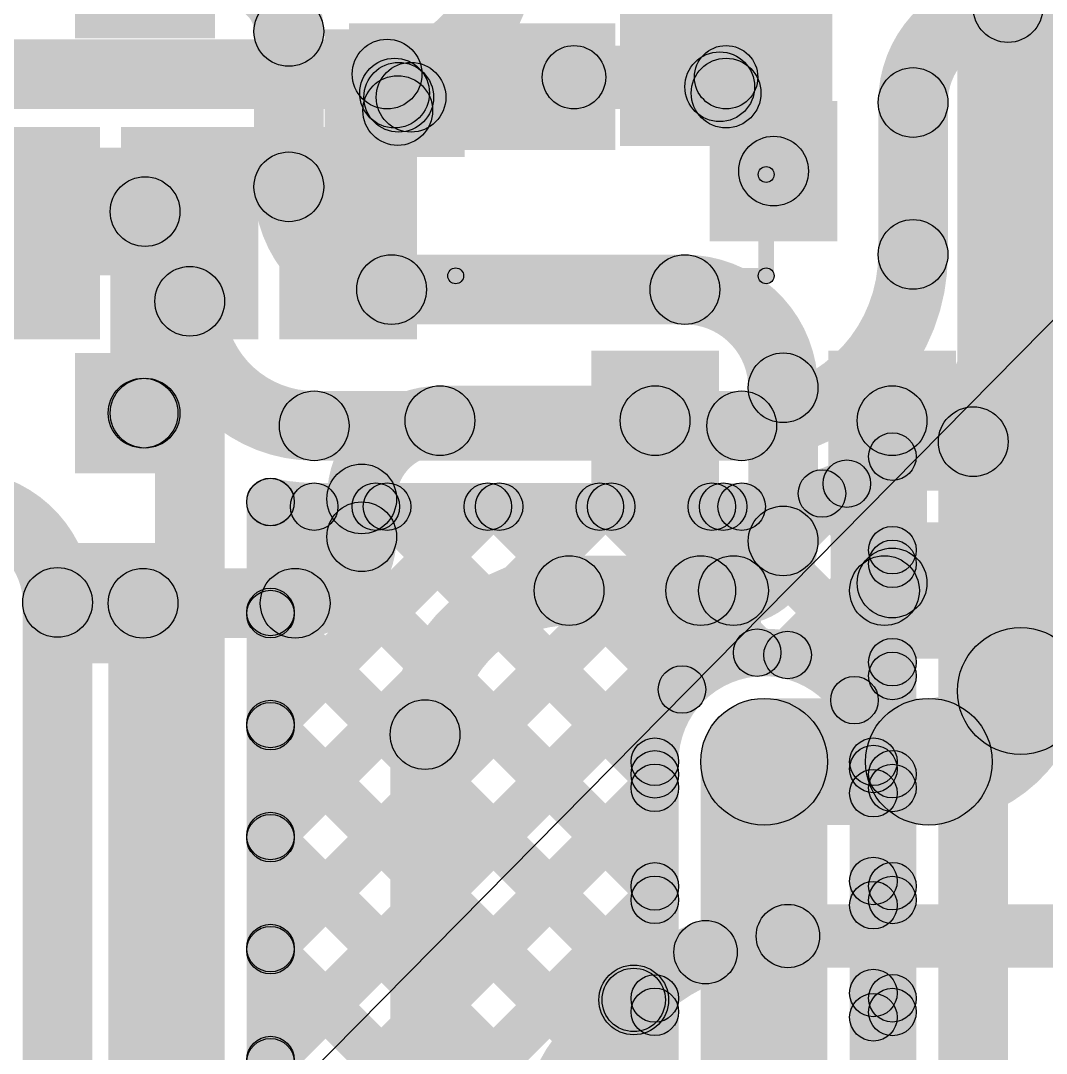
# Model space of a CAD drawing. Header units: millimetres. Extents: x 0 to 210, y 0 to 213.
# Drawn here: x 2.0584 to 2.3821, y 2.296 to 2.6219 of the extents above; entities that cross this region are included whole.
import ezdxf

# ---------------------------------------------------------------- set-up
doc = ezdxf.new("R2010")
doc.units = ezdxf.units.MM
doc.header["$MEASUREMENT"] = 0
for name, color, linetype in [('BottomLayer', 5, 'Continuous'), ('BottomPaste', 16, 'Continuous'), ('BottomSolder', 6, 'Continuous'), ('TopLayer', 1, 'Continuous'), ('TopOverlay', 2, 'Continuous'), ('TopPaste', 8, 'Continuous'), ('TopSolder', 216, 'Continuous'), ('ViaHoleLayer', 16, 'Continuous')]:
    doc.layers.add(name, color=color, linetype=linetype)

# ---------------------------------------------------------------- blocks, each defined once
blk = doc.blocks.new('ESP32_WROOM_32E_4MB__5')
at = {"layer": 'TopLayer'}
for points in [[(0.31496, -0.28268), (0.37402, -0.28268), (0.37402, -0.31811), (0.31496, -0.31811)], [(0.10748, -0.37913), (0.10748, -0.32008), (0.14291, -0.32008), (0.14291, -0.37913)], [(0.15748, -0.37913), (0.15748, -0.32008), (0.19291, -0.32008), (0.19291, -0.37913)], [(0.20748, -0.37913), (0.20748, -0.32008), (0.24291, -0.32008), (0.24291, -0.37913)]]:
    blk.add_hatch(color=1, dxfattribs=at).paths.add_polyline_path(points)
at = {"layer": 'TopOverlay'}
h = blk.add_hatch(color=2, dxfattribs=at)
edge = h.paths.add_edge_path()
edge.add_arc((0.35716, -0.33108), 0.0025, 0, 360)
for points in [[(0.35966, -0.36308), (0.35466, -0.36308), (0.35466, -0.33108), (0.35966, -0.33108)], [(0.25916, -0.36558), (0.25916, -0.36058), (0.35716, -0.36058), (0.35716, -0.36558)]]:
    blk.add_hatch(color=2, dxfattribs=at).paths.add_polyline_path(points)
h = blk.add_hatch(color=2, dxfattribs=at)
edge = h.paths.add_edge_path()
edge.add_arc((0.25916, -0.36308), 0.0025, 0, 360)
h = blk.add_hatch(color=2, dxfattribs=at)
edge = h.paths.add_edge_path()
edge.add_arc((0.35716, -0.36308), 0.0025, 0, 360)
h = blk.add_hatch(color=2, dxfattribs=at)
edge = h.paths.add_edge_path()
edge.add_arc((0.35716, -0.36308), 0.0025, 0, 360)
at = {"layer": 'TopPaste'}
for points in [[(0.31496, -0.28268), (0.37402, -0.28268), (0.37402, -0.31811), (0.31496, -0.31811)], [(0.10748, -0.37913), (0.10748, -0.32008), (0.14291, -0.32008), (0.14291, -0.37913)], [(0.15748, -0.37913), (0.15748, -0.32008), (0.19291, -0.32008), (0.19291, -0.37913)], [(0.20748, -0.37913), (0.20748, -0.32008), (0.24291, -0.32008), (0.24291, -0.37913)]]:
    blk.add_hatch(color=8, dxfattribs=at).paths.add_polyline_path(points)
at = {"layer": 'TopSolder'}
for points in [[(0.31096, -0.27868), (0.37802, -0.27868), (0.37802, -0.32211), (0.31096, -0.32211)], [(0.10348, -0.38313), (0.10348, -0.31608), (0.14691, -0.31608), (0.14691, -0.38313)], [(0.15348, -0.38313), (0.15348, -0.31608), (0.19691, -0.31608), (0.19691, -0.38313)], [(0.20348, -0.38313), (0.20348, -0.31608), (0.24691, -0.31608), (0.24691, -0.38313)]]:
    blk.add_hatch(color=216, dxfattribs=at).paths.add_polyline_path(points)
at = {"layer": 'TopOverlay'}
for centre in [(0.35716, -0.33108), (0.25916, -0.36308), (0.35716, -0.36308), (0.35716, -0.36308)]:
    blk.add_circle(centre, 0.0025, dxfattribs=at)
blk = doc.blocks.new('RES_0603_B_95')
at = {"layer": 'BottomLayer'}
for points in [[(-0.045, -0.0175), (-0.045, 0.0175), (-0.015, 0.0175), (-0.015, -0.0175)], [(0.015, -0.0175), (0.015, 0.0175), (0.045, 0.0175), (0.045, -0.0175)]]:
    blk.add_hatch(color=5, dxfattribs=at).paths.add_polyline_path(points)
at = {"layer": 'BottomPaste'}
for points in [[(-0.045, -0.0175), (-0.045, 0.0175), (-0.015, 0.0175), (-0.015, -0.0175)], [(0.015, -0.0175), (0.015, 0.0175), (0.045, 0.0175), (0.045, -0.0175)]]:
    blk.add_hatch(color=16, dxfattribs=at).paths.add_polyline_path(points)
at = {"layer": 'BottomSolder'}
for points in [[(-0.049, -0.0215), (-0.049, 0.0215), (-0.011, 0.0215), (-0.011, -0.0215)], [(0.011, -0.0215), (0.011, 0.0215), (0.049, 0.0215), (0.049, -0.0215)]]:
    blk.add_hatch(color=6, dxfattribs=at).paths.add_polyline_path(points)
blk = doc.blocks.new('RES_0603_B_96')
at = {"layer": 'BottomLayer'}
for points in [[(-0.045, -0.0175), (-0.045, 0.0175), (-0.015, 0.0175), (-0.015, -0.0175)], [(0.015, -0.0175), (0.015, 0.0175), (0.045, 0.0175), (0.045, -0.0175)]]:
    blk.add_hatch(color=5, dxfattribs=at).paths.add_polyline_path(points)
at = {"layer": 'BottomPaste'}
for points in [[(-0.045, -0.0175), (-0.045, 0.0175), (-0.015, 0.0175), (-0.015, -0.0175)], [(0.015, -0.0175), (0.015, 0.0175), (0.045, 0.0175), (0.045, -0.0175)]]:
    blk.add_hatch(color=16, dxfattribs=at).paths.add_polyline_path(points)
at = {"layer": 'BottomSolder'}
for points in [[(-0.049, -0.0215), (-0.049, 0.0215), (-0.011, 0.0215), (-0.011, -0.0215)], [(0.011, -0.0215), (0.011, 0.0215), (0.049, 0.0215), (0.049, -0.0215)]]:
    blk.add_hatch(color=6, dxfattribs=at).paths.add_polyline_path(points)
blk = doc.blocks.new('____23_B_111')
at = {"layer": 'BottomLayer'}
for points in [[(-0.05354, 0.05748), (-0.02126, 0.05748), (-0.02126, 0.02126), (-0.05354, 0.02126)], [(0.02126, 0.05748), (0.05354, 0.05748), (0.05354, 0.02126), (0.02126, 0.02126)], [(-0.01614, -0.02126), (0.01614, -0.02126), (0.01614, -0.05748), (-0.01614, -0.05748)]]:
    blk.add_hatch(color=5, dxfattribs=at).paths.add_polyline_path(points)
at = {"layer": 'BottomPaste'}
for points in [[(-0.05354, 0.05748), (-0.02126, 0.05748), (-0.02126, 0.02126), (-0.05354, 0.02126)], [(0.02126, 0.05748), (0.05354, 0.05748), (0.05354, 0.02126), (0.02126, 0.02126)], [(-0.01614, -0.02126), (0.01614, -0.02126), (0.01614, -0.05748), (-0.01614, -0.05748)]]:
    blk.add_hatch(color=16, dxfattribs=at).paths.add_polyline_path(points)
at = {"layer": 'BottomSolder'}
for points in [[(-0.05754, 0.06148), (-0.01726, 0.06148), (-0.01726, 0.01726), (-0.05754, 0.01726)], [(0.01726, 0.06148), (0.05754, 0.06148), (0.05754, 0.01726), (0.01726, 0.01726)], [(-0.02014, -0.01726), (0.02014, -0.01726), (0.02014, -0.06148), (-0.02014, -0.06148)]]:
    blk.add_hatch(color=6, dxfattribs=at).paths.add_polyline_path(points)
blk = doc.blocks.new('____23_B_112')
at = {"layer": 'BottomLayer'}
for points in [[(-0.05354, 0.05748), (-0.02126, 0.05748), (-0.02126, 0.02126), (-0.05354, 0.02126)], [(0.02126, 0.05748), (0.05354, 0.05748), (0.05354, 0.02126), (0.02126, 0.02126)], [(-0.01614, -0.02126), (0.01614, -0.02126), (0.01614, -0.05748), (-0.01614, -0.05748)]]:
    blk.add_hatch(color=5, dxfattribs=at).paths.add_polyline_path(points)
at = {"layer": 'BottomPaste'}
for points in [[(-0.05354, 0.05748), (-0.02126, 0.05748), (-0.02126, 0.02126), (-0.05354, 0.02126)], [(0.02126, 0.05748), (0.05354, 0.05748), (0.05354, 0.02126), (0.02126, 0.02126)], [(-0.01614, -0.02126), (0.01614, -0.02126), (0.01614, -0.05748), (-0.01614, -0.05748)]]:
    blk.add_hatch(color=16, dxfattribs=at).paths.add_polyline_path(points)
at = {"layer": 'BottomSolder'}
for points in [[(-0.05754, 0.06148), (-0.01726, 0.06148), (-0.01726, 0.01726), (-0.05754, 0.01726)], [(0.01726, 0.06148), (0.05754, 0.06148), (0.05754, 0.01726), (0.01726, 0.01726)], [(-0.02014, -0.01726), (0.02014, -0.01726), (0.02014, -0.06148), (-0.02014, -0.06148)]]:
    blk.add_hatch(color=6, dxfattribs=at).paths.add_polyline_path(points)

msp = doc.modelspace()

# ---------------------------------------------------------------- hatches: boundary and pattern name
at = {"layer": 'BottomLayer'}
for points in [[(2.307, 2.57437), (2.285, 2.57437), (2.285, 2.787), (2.307, 2.787)], [(2.394, 2.41032), (2.354, 2.41032), (2.354, 2.767), (2.394, 2.767)], [(2.162, 2.581), (2.246, 2.581), (2.246, 2.621), (2.162, 2.621)], [(2.154, 2.56942), (2.132, 2.56942), (2.132, 2.61845), (2.154, 2.61845)], [(2.17768, 2.58669), (2.17768, 2.60869), (2.18156, 2.60869), (2.18156, 2.58669)], [(2.10863, 2.498), (2.08663, 2.498), (2.08663, 2.5616), (2.10863, 2.5616)], [(2.17542, 2.526), (2.17542, 2.548), (2.268, 2.548), (2.268, 2.526)], [(2.097, 2.487), (2.097, 2.509), (2.09763, 2.509), (2.09763, 2.487)], [(2.1907, 2.48463), (2.1907, 2.50663), (2.2586, 2.50663), (2.2586, 2.48463)], [(2.31, 2.45766), (2.288, 2.45766), (2.288, 2.506), (2.31, 2.506)], [(2.3444, 2.4444), (2.3224, 2.4444), (2.3224, 2.49563), (2.3444, 2.49563)], [(2.177, 2.459), (2.155, 2.459), (2.155, 2.47093), (2.177, 2.47093)], [(2.23144, 2.431), (2.23144, 2.453), (2.273, 2.453), (2.273, 2.431)], [(2.273, 2.431), (2.273, 2.453), (2.28334, 2.453), (2.28334, 2.431)], [(2.097, 2.427), (2.097, 2.449), (2.145, 2.449), (2.145, 2.427)], [(2.108, 0.47), (2.086, 0.47), (2.086, 2.438), (2.108, 2.438)], [(2.293, 2.368), (2.293, 2.408), (2.345, 2.408), (2.345, 2.368)], [(2.197, 0.3777), (2.175, 0.3777), (2.175, 2.39656), (2.197, 2.39656)], [(2.30051, 2.323), (2.30051, 2.343), (2.50123, 2.343), (2.50123, 2.323)]]:
    msp.add_hatch(color=5, dxfattribs=at).paths.add_polyline_path(points)
h = msp.add_hatch(color=5, dxfattribs=at)
edge = h.paths.add_edge_path()
edge.add_arc((2.143, 2.61845), 0.011, 0, 360)
h = msp.add_hatch(color=5, dxfattribs=at)
edge = h.paths.add_edge_path()
edge.add_arc((2.143, 2.61845), 0.011, 0, 360)
h = msp.add_hatch(color=5, dxfattribs=at)
edge = h.paths.add_edge_path()
edge.add_arc((2.233, 2.604), 0.01181, 0, 360)
h = msp.add_hatch(color=5, dxfattribs=at)
edge = h.paths.add_edge_path()
edge.add_arc((2.17637, 2.599), 0.011, 0, 360)
h = msp.add_hatch(color=5, dxfattribs=at)
edge = h.paths.add_edge_path()
edge.add_arc((2.17768, 2.59769), 0.011, 0, 360)
h = msp.add_hatch(color=5, dxfattribs=at)
edge = h.paths.add_edge_path()
edge.add_arc((2.17768, 2.59769), 0.011, 0, 360)
h = msp.add_hatch(color=5, dxfattribs=at)
edge = h.paths.add_edge_path()
edge.add_arc((2.18156, 2.59769), 0.011, 0, 360)
h = msp.add_hatch(color=5, dxfattribs=at)
edge = h.paths.add_edge_path()
edge.add_arc((2.18156, 2.59769), 0.011, 0, 360)
h = msp.add_hatch(color=5, dxfattribs=at)
edge = h.paths.add_edge_path()
edge.add_arc((2.17737, 2.59349), 0.011, 0, 360)
h = msp.add_hatch(color=5, dxfattribs=at)
edge = h.paths.add_edge_path()
edge.add_arc((2.296, 2.57437), 0.011, 0, 360)
h = msp.add_hatch(color=5, dxfattribs=at)
edge = h.paths.add_edge_path()
edge.add_arc((2.143, 2.56942), 0.011, 0, 360)
h = msp.add_hatch(color=5, dxfattribs=at)
edge = h.paths.add_edge_path()
edge.add_arc((2.143, 2.56942), 0.011, 0, 360)
h = msp.add_hatch(color=5, dxfattribs=at)
edge = h.paths.add_edge_path()
edge.add_arc((2.09763, 2.5616), 0.011, 0, 360)
h = msp.add_hatch(color=5, dxfattribs=at)
edge = h.paths.add_edge_path()
edge.add_arc((2.17542, 2.537), 0.011, 0, 360)
h = msp.add_hatch(color=5, dxfattribs=at)
edge = h.paths.add_edge_path()
edge.add_arc((2.17542, 2.537), 0.011, 0, 360)
h = msp.add_hatch(color=5, dxfattribs=at)
edge = h.paths.add_edge_path()
edge.add_arc((2.268, 2.537), 0.011, 0, 360)
h = msp.add_hatch(color=5, dxfattribs=at)
edge = h.paths.add_edge_path()
edge.add_arc((2.268, 2.537), 0.011, 0, 360)
h = msp.add_hatch(color=5, dxfattribs=at)
edge = h.paths.add_edge_path()
edge.add_arc((2.299, 2.506), 0.011, 0, 360)
h = msp.add_hatch(color=5, dxfattribs=at)
edge = h.paths.add_edge_path()
edge.add_arc((2.299, 2.506), 0.011, 0, 360)
h = msp.add_hatch(color=5, dxfattribs=at)
edge = h.paths.add_edge_path()
edge.add_arc((2.097, 2.498), 0.011, 0, 360)
h = msp.add_hatch(color=5, dxfattribs=at)
edge = h.paths.add_edge_path()
edge.add_arc((2.09763, 2.498), 0.011, 0, 360)
h = msp.add_hatch(color=5, dxfattribs=at)
edge = h.paths.add_edge_path()
edge.add_arc((2.09763, 2.498), 0.011, 0, 360)
h = msp.add_hatch(color=5, dxfattribs=at)
edge = h.paths.add_edge_path()
edge.add_arc((2.1907, 2.49563), 0.011, 0, 360)
h = msp.add_hatch(color=5, dxfattribs=at)
edge = h.paths.add_edge_path()
edge.add_arc((2.1907, 2.49563), 0.011, 0, 360)
h = msp.add_hatch(color=5, dxfattribs=at)
edge = h.paths.add_edge_path()
edge.add_arc((2.2586, 2.49563), 0.011, 0, 360)
h = msp.add_hatch(color=5, dxfattribs=at)
edge = h.paths.add_edge_path()
edge.add_arc((2.3334, 2.49563), 0.011, 0, 360)
h = msp.add_hatch(color=5, dxfattribs=at)
edge = h.paths.add_edge_path()
edge.add_arc((2.166, 2.47093), 0.011, 0, 360)
h = msp.add_hatch(color=5, dxfattribs=at)
edge = h.paths.add_edge_path()
edge.add_arc((2.166, 2.47093), 0.011, 0, 360)
h = msp.add_hatch(color=5, dxfattribs=at)
edge = h.paths.add_edge_path()
edge.add_arc((2.166, 2.459), 0.011, 0, 360)
h = msp.add_hatch(color=5, dxfattribs=at)
edge = h.paths.add_edge_path()
edge.add_arc((2.166, 2.459), 0.011, 0, 360)
h = msp.add_hatch(color=5, dxfattribs=at)
edge = h.paths.add_edge_path()
edge.add_arc((2.299, 2.45766), 0.011, 0, 360)
h = msp.add_hatch(color=5, dxfattribs=at)
edge = h.paths.add_edge_path()
edge.add_arc((2.299, 2.45766), 0.011, 0, 360)
h = msp.add_hatch(color=5, dxfattribs=at)
edge = h.paths.add_edge_path()
edge.add_arc((2.3334, 2.4444), 0.011, 0, 360)
h = msp.add_hatch(color=5, dxfattribs=at)
edge = h.paths.add_edge_path()
edge.add_arc((2.3334, 2.4444), 0.011, 0, 360)
h = msp.add_hatch(color=5, dxfattribs=at)
edge = h.paths.add_edge_path()
edge.add_arc((2.23144, 2.442), 0.011, 0, 360)
h = msp.add_hatch(color=5, dxfattribs=at)
edge = h.paths.add_edge_path()
edge.add_arc((2.23144, 2.442), 0.011, 0, 360)
h = msp.add_hatch(color=5, dxfattribs=at)
edge = h.paths.add_edge_path()
edge.add_arc((2.273, 2.442), 0.011, 0, 360)
h = msp.add_hatch(color=5, dxfattribs=at)
edge = h.paths.add_edge_path()
edge.add_arc((2.273, 2.442), 0.011, 0, 360)
h = msp.add_hatch(color=5, dxfattribs=at)
edge = h.paths.add_edge_path()
edge.add_arc((2.28334, 2.442), 0.011, 0, 360)
h = msp.add_hatch(color=5, dxfattribs=at)
edge = h.paths.add_edge_path()
edge.add_arc((2.28334, 2.442), 0.011, 0, 360)
h = msp.add_hatch(color=5, dxfattribs=at)
edge = h.paths.add_edge_path()
edge.add_arc((2.331, 2.442), 0.011, 0, 360)
h = msp.add_hatch(color=5, dxfattribs=at)
edge = h.paths.add_edge_path()
edge.add_arc((2.097, 2.438), 0.011, 0, 360)
h = msp.add_hatch(color=5, dxfattribs=at)
edge = h.paths.add_edge_path()
edge.add_arc((2.097, 2.438), 0.011, 0, 360)
h = msp.add_hatch(color=5, dxfattribs=at)
edge = h.paths.add_edge_path()
edge.add_arc((2.145, 2.438), 0.011, 0, 360)
h = msp.add_hatch(color=5, dxfattribs=at)
edge = h.paths.add_edge_path()
edge.add_arc((2.145, 2.438), 0.011, 0, 360)
h = msp.add_hatch(color=5, dxfattribs=at)
edge = h.paths.add_edge_path()
edge.add_arc((2.374, 2.41032), 0.02, 0, 360)
h = msp.add_hatch(color=5, dxfattribs=at)
edge = h.paths.add_edge_path()
edge.add_arc((2.374, 2.41032), 0.02, 0, 360)
h = msp.add_hatch(color=5, dxfattribs=at)
edge = h.paths.add_edge_path()
edge.add_arc((2.186, 2.39656), 0.011, 0, 360)
h = msp.add_hatch(color=5, dxfattribs=at)
edge = h.paths.add_edge_path()
edge.add_arc((2.186, 2.39656), 0.011, 0, 360)
h = msp.add_hatch(color=5, dxfattribs=at)
edge = h.paths.add_edge_path()
edge.add_arc((2.293, 2.388), 0.02, 0, 360)
h = msp.add_hatch(color=5, dxfattribs=at)
edge = h.paths.add_edge_path()
edge.add_arc((2.345, 2.388), 0.02, 0, 360)
h = msp.add_hatch(color=5, dxfattribs=at)
edge = h.paths.add_edge_path()
edge.add_arc((2.345, 2.388), 0.02, 0, 360)
h = msp.add_hatch(color=5, dxfattribs=at)
edge = h.paths.add_edge_path()
edge.add_arc((2.293, 2.388), 0.01181, 0, 360)
h = msp.add_hatch(color=5, dxfattribs=at)
edge = h.paths.add_edge_path()
edge.add_arc((2.30051, 2.333), 0.01, 0, 360)
h = msp.add_hatch(color=5, dxfattribs=at)
edge = h.paths.add_edge_path()
edge.add_arc((2.30051, 2.333), 0.01, 0, 360)
h = msp.add_hatch(color=5, dxfattribs=at)
edge = h.paths.add_edge_path()
edge.add_arc((2.27452, 2.3279), 0.01, 0, 360)
h = msp.add_hatch(color=5, dxfattribs=at)
edge = h.paths.add_edge_path()
edge.add_arc((2.27452, 2.3279), 0.01, 0, 360)
h = msp.add_hatch(color=5, dxfattribs=at)
edge = h.paths.add_edge_path()
edge.add_arc((2.25185, 2.31284), 0.011, 0, 360)
h = msp.add_hatch(color=5, dxfattribs=at)
edge = h.paths.add_edge_path()
edge.add_arc((2.25185, 2.31284), 0.01, 0, 360)
at = {"layer": 'TopLayer'}
h = msp.add_hatch(color=1, dxfattribs=at)
edge = h.paths.add_edge_path()
edge.add_arc((2.36997, 2.626), 0.011, 0, 360)
h = msp.add_hatch(color=1, dxfattribs=at)
edge = h.paths.add_edge_path()
edge.add_arc((2.36997, 2.626), 0.011, 0, 360)
for points in [[(2.36997, 2.615), (2.36997, 2.637), (2.49424, 2.637), (2.49424, 2.615)], [(1.76919, 2.594), (1.76919, 2.616), (2.174, 2.616), (2.174, 2.594)], [(2.233, 2.594), (2.233, 2.614), (2.281, 2.614), (2.281, 2.594)], [(2.351, 2.54808), (2.329, 2.54808), (2.329, 2.59603), (2.351, 2.59603)], [(2.12271, 1.62408), (2.10071, 1.62408), (2.10071, 2.53329), (2.12271, 2.53329)], [(2.151, 2.483), (2.151, 2.505), (2.28592, 2.505), (2.28592, 2.483)], [(2.37, 1.81167), (2.348, 1.81167), (2.348, 2.489), (2.37, 2.489)], [(2.341, 1.99749), (2.326, 1.99749), (2.326, 2.48429), (2.341, 2.48429)], [(2.14251, 2.28854), (2.13191, 2.29915), (2.31381, 2.48106), (2.32442, 2.47045)], [(2.30598, 2.46735), (2.31658, 2.47795), (2.3388, 2.45573), (2.3282, 2.44513)], [(2.13191, 2.46464), (2.14251, 2.47525), (2.2638, 2.35396), (2.2532, 2.34335)], [(2.14251, 2.35925), (2.13191, 2.36986), (2.23585, 2.4738), (2.24645, 2.4632)], [(2.14251, 2.39461), (2.13191, 2.40522), (2.20049, 2.4738), (2.2111, 2.4632)], [(2.14251, 2.3239), (2.13191, 2.33451), (2.2712, 2.4738), (2.28181, 2.4632)], [(2.14251, 2.42997), (2.13191, 2.44057), (2.16514, 2.4738), (2.17574, 2.4632)], [(2.151, 2.461), (2.151, 2.476), (2.28592, 2.476), (2.28592, 2.461)], [(2.1687, 2.4632), (2.17931, 2.4738), (2.2638, 2.38931), (2.2532, 2.37871)], [(2.20406, 2.4632), (2.21467, 2.4738), (2.27239, 2.41608), (2.26178, 2.40547)], [(2.23942, 2.4632), (2.25002, 2.4738), (2.29609, 2.42773), (2.28549, 2.41713)], [(2.27477, 2.4632), (2.28538, 2.4738), (2.3388, 2.42038), (2.3282, 2.40977)], [(2.14471, 1.62408), (2.12971, 1.62408), (2.12971, 2.46999), (2.14471, 2.46999)], [(2.30571, 2.41639), (2.29511, 2.427), (2.3282, 2.46009), (2.3388, 2.44948)], [(2.081, 1.58962), (2.059, 1.58962), (2.059, 2.43827), (2.081, 2.43827)], [(2.13191, 2.42929), (2.14251, 2.43989), (2.2638, 2.3186), (2.2532, 2.30799)], [(2.32681, 2.40213), (2.3162, 2.41274), (2.3282, 2.42473), (2.3388, 2.41413)], [(2.13191, 2.39393), (2.14251, 2.40454), (2.2638, 2.28325), (2.2532, 2.27264)], [(2.3222, 2.38042), (2.3328, 2.39102), (2.3388, 2.38502), (2.3282, 2.37442)], [(2.3328, 2.37277), (2.3222, 2.38338), (2.3282, 2.38938), (2.3388, 2.37877)], [(2.266, 2.142), (2.251, 2.142), (2.251, 2.388), (2.266, 2.388)], [(2.313, 2.142), (2.273, 2.142), (2.273, 2.388), (2.313, 2.388)], [(2.335, 2.142), (2.32, 2.142), (2.32, 2.388), (2.335, 2.388)], [(2.14251, 2.25319), (2.13191, 2.2638), (2.2532, 2.38509), (2.2638, 2.37448)], [(2.13191, 2.35858), (2.14251, 2.36918), (2.2638, 2.24789), (2.2532, 2.23728)], [(2.3222, 2.34506), (2.3328, 2.35567), (2.3388, 2.34967), (2.3282, 2.33906)], [(2.3328, 2.33741), (2.3222, 2.34802), (2.3282, 2.35402), (2.3388, 2.34341)], [(2.14251, 2.21783), (2.13191, 2.22844), (2.2532, 2.34973), (2.2638, 2.33913)], [(2.13191, 2.32322), (2.14251, 2.33383), (2.2638, 2.21254), (2.2532, 2.20193)], [(2.3222, 2.30971), (2.3328, 2.32031), (2.3388, 2.31431), (2.3282, 2.3037)], [(2.3328, 2.30206), (2.3222, 2.31267), (2.3282, 2.31867), (2.3388, 2.30806)], [(2.3328, 2.30206), (2.3222, 2.31267), (2.3282, 2.31867), (2.3388, 2.30806)], [(2.14251, 2.18248), (2.13191, 2.19309), (2.2532, 2.31438), (2.2638, 2.30377)], [(2.13191, 2.28786), (2.14251, 2.29847), (2.2638, 2.17718), (2.2532, 2.16657)]]:
    msp.add_hatch(color=1, dxfattribs=at).paths.add_polyline_path(points)
h = msp.add_hatch(color=1, dxfattribs=at)
edge = h.paths.add_edge_path()
edge.add_arc((2.174, 2.605), 0.011, 0, 360)
h = msp.add_hatch(color=1, dxfattribs=at)
edge = h.paths.add_edge_path()
edge.add_arc((2.174, 2.605), 0.011, 0, 360)
h = msp.add_hatch(color=1, dxfattribs=at)
edge = h.paths.add_edge_path()
edge.add_arc((2.233, 2.604), 0.01181, 0, 360)
h = msp.add_hatch(color=1, dxfattribs=at)
edge = h.paths.add_edge_path()
edge.add_arc((2.233, 2.604), 0.01, 0, 360)
h = msp.add_hatch(color=1, dxfattribs=at)
edge = h.paths.add_edge_path()
edge.add_arc((2.281, 2.604), 0.01, 0, 360)
h = msp.add_hatch(color=1, dxfattribs=at)
edge = h.paths.add_edge_path()
edge.add_arc((2.279, 2.601), 0.011, 0, 360)
h = msp.add_hatch(color=1, dxfattribs=at)
edge = h.paths.add_edge_path()
edge.add_arc((2.281, 2.599), 0.011, 0, 360)
h = msp.add_hatch(color=1, dxfattribs=at)
edge = h.paths.add_edge_path()
edge.add_arc((2.34, 2.59603), 0.011, 0, 360)
h = msp.add_hatch(color=1, dxfattribs=at)
edge = h.paths.add_edge_path()
edge.add_arc((2.34, 2.59603), 0.011, 0, 360)
h = msp.add_hatch(color=1, dxfattribs=at)
edge = h.paths.add_edge_path()
edge.add_arc((2.34, 2.54808), 0.011, 0, 360)
h = msp.add_hatch(color=1, dxfattribs=at)
edge = h.paths.add_edge_path()
edge.add_arc((2.34, 2.54808), 0.011, 0, 360)
h = msp.add_hatch(color=1, dxfattribs=at)
edge = h.paths.add_edge_path()
edge.add_arc((2.11171, 2.53329), 0.011, 0, 360)
h = msp.add_hatch(color=1, dxfattribs=at)
edge = h.paths.add_edge_path()
edge.add_arc((2.11171, 2.53329), 0.011, 0, 360)
h = msp.add_hatch(color=1, dxfattribs=at)
edge = h.paths.add_edge_path()
edge.add_arc((2.151, 2.494), 0.011, 0, 360)
h = msp.add_hatch(color=1, dxfattribs=at)
edge = h.paths.add_edge_path()
edge.add_arc((2.151, 2.494), 0.011, 0, 360)
h = msp.add_hatch(color=1, dxfattribs=at)
edge = h.paths.add_edge_path()
edge.add_arc((2.28592, 2.494), 0.011, 0, 360)
h = msp.add_hatch(color=1, dxfattribs=at)
edge = h.paths.add_edge_path()
edge.add_arc((2.28592, 2.494), 0.011, 0, 360)
h = msp.add_hatch(color=1, dxfattribs=at)
edge = h.paths.add_edge_path()
edge.add_arc((2.359, 2.489), 0.011, 0, 360)
h = msp.add_hatch(color=1, dxfattribs=at)
edge = h.paths.add_edge_path()
edge.add_arc((2.359, 2.489), 0.011, 0, 360)
h = msp.add_hatch(color=1, dxfattribs=at)
edge = h.paths.add_edge_path()
edge.add_arc((2.3335, 2.48429), 0.0075, 0, 360)
h = msp.add_hatch(color=1, dxfattribs=at)
edge = h.paths.add_edge_path()
edge.add_arc((2.3335, 2.48429), 0.0075, 0, 360)
h = msp.add_hatch(color=1, dxfattribs=at)
edge = h.paths.add_edge_path()
edge.add_arc((2.31911, 2.47575), 0.0075, 0, 360)
h = msp.add_hatch(color=1, dxfattribs=at)
edge = h.paths.add_edge_path()
edge.add_arc((2.31128, 2.47265), 0.0075, 0, 360)
h = msp.add_hatch(color=1, dxfattribs=at)
edge = h.paths.add_edge_path()
edge.add_arc((2.13721, 2.46999), 0.0075, 0, 360)
h = msp.add_hatch(color=1, dxfattribs=at)
edge = h.paths.add_edge_path()
edge.add_arc((2.13721, 2.46999), 0.0075, 0, 360)
h = msp.add_hatch(color=1, dxfattribs=at)
edge = h.paths.add_edge_path()
edge.add_arc((2.13721, 2.46994), 0.0075, 0, 360)
h = msp.add_hatch(color=1, dxfattribs=at)
edge = h.paths.add_edge_path()
edge.add_arc((2.151, 2.4685), 0.0075, 0, 360)
h = msp.add_hatch(color=1, dxfattribs=at)
edge = h.paths.add_edge_path()
edge.add_arc((2.151, 2.4685), 0.0075, 0, 360)
h = msp.add_hatch(color=1, dxfattribs=at)
edge = h.paths.add_edge_path()
edge.add_arc((2.17044, 2.4685), 0.0075, 0, 360)
h = msp.add_hatch(color=1, dxfattribs=at)
edge = h.paths.add_edge_path()
edge.add_arc((2.17401, 2.4685), 0.0075, 0, 360)
h = msp.add_hatch(color=1, dxfattribs=at)
edge = h.paths.add_edge_path()
edge.add_arc((2.2058, 2.4685), 0.0075, 0, 360)
h = msp.add_hatch(color=1, dxfattribs=at)
edge = h.paths.add_edge_path()
edge.add_arc((2.20936, 2.4685), 0.0075, 0, 360)
h = msp.add_hatch(color=1, dxfattribs=at)
edge = h.paths.add_edge_path()
edge.add_arc((2.24115, 2.4685), 0.0075, 0, 360)
h = msp.add_hatch(color=1, dxfattribs=at)
edge = h.paths.add_edge_path()
edge.add_arc((2.24472, 2.4685), 0.0075, 0, 360)
h = msp.add_hatch(color=1, dxfattribs=at)
edge = h.paths.add_edge_path()
edge.add_arc((2.27651, 2.4685), 0.0075, 0, 360)
h = msp.add_hatch(color=1, dxfattribs=at)
edge = h.paths.add_edge_path()
edge.add_arc((2.28007, 2.4685), 0.0075, 0, 360)
h = msp.add_hatch(color=1, dxfattribs=at)
edge = h.paths.add_edge_path()
edge.add_arc((2.28592, 2.4685), 0.0075, 0, 360)
h = msp.add_hatch(color=1, dxfattribs=at)
edge = h.paths.add_edge_path()
edge.add_arc((2.28592, 2.4685), 0.0075, 0, 360)
h = msp.add_hatch(color=1, dxfattribs=at)
edge = h.paths.add_edge_path()
edge.add_arc((2.3335, 2.45478), 0.0075, 0, 360)
h = msp.add_hatch(color=1, dxfattribs=at)
edge = h.paths.add_edge_path()
edge.add_arc((2.3335, 2.45043), 0.0075, 0, 360)
h = msp.add_hatch(color=1, dxfattribs=at)
edge = h.paths.add_edge_path()
edge.add_arc((2.07, 2.43827), 0.011, 0, 360)
h = msp.add_hatch(color=1, dxfattribs=at)
edge = h.paths.add_edge_path()
edge.add_arc((2.07, 2.43827), 0.011, 0, 360)
h = msp.add_hatch(color=1, dxfattribs=at)
edge = h.paths.add_edge_path()
edge.add_arc((2.13721, 2.43527), 0.0075, 0, 360)
h = msp.add_hatch(color=1, dxfattribs=at)
edge = h.paths.add_edge_path()
edge.add_arc((2.13721, 2.43459), 0.0075, 0, 360)
h = msp.add_hatch(color=1, dxfattribs=at)
edge = h.paths.add_edge_path()
edge.add_arc((2.29079, 2.42243), 0.0075, 0, 360)
h = msp.add_hatch(color=1, dxfattribs=at)
edge = h.paths.add_edge_path()
edge.add_arc((2.30041, 2.42169), 0.0075, 0, 360)
h = msp.add_hatch(color=1, dxfattribs=at)
edge = h.paths.add_edge_path()
edge.add_arc((2.3335, 2.41943), 0.0075, 0, 360)
h = msp.add_hatch(color=1, dxfattribs=at)
edge = h.paths.add_edge_path()
edge.add_arc((2.3335, 2.41507), 0.0075, 0, 360)
h = msp.add_hatch(color=1, dxfattribs=at)
edge = h.paths.add_edge_path()
edge.add_arc((2.26709, 2.41078), 0.0075, 0, 360)
h = msp.add_hatch(color=1, dxfattribs=at)
edge = h.paths.add_edge_path()
edge.add_arc((2.32151, 2.40743), 0.0075, 0, 360)
h = msp.add_hatch(color=1, dxfattribs=at)
edge = h.paths.add_edge_path()
edge.add_arc((2.13721, 2.39991), 0.0075, 0, 360)
h = msp.add_hatch(color=1, dxfattribs=at)
edge = h.paths.add_edge_path()
edge.add_arc((2.13721, 2.39923), 0.0075, 0, 360)
h = msp.add_hatch(color=1, dxfattribs=at)
edge = h.paths.add_edge_path()
edge.add_arc((2.293, 2.388), 0.02, 0, 360)
h = msp.add_hatch(color=1, dxfattribs=at)
edge = h.paths.add_edge_path()
edge.add_arc((2.293, 2.388), 0.01181, 0, 360)
h = msp.add_hatch(color=1, dxfattribs=at)
edge = h.paths.add_edge_path()
edge.add_arc((2.2585, 2.388), 0.0075, 0, 360)
h = msp.add_hatch(color=1, dxfattribs=at)
edge = h.paths.add_edge_path()
edge.add_arc((2.2585, 2.388), 0.0075, 0, 360)
h = msp.add_hatch(color=1, dxfattribs=at)
edge = h.paths.add_edge_path()
edge.add_arc((2.3275, 2.388), 0.0075, 0, 360)
h = msp.add_hatch(color=1, dxfattribs=at)
edge = h.paths.add_edge_path()
edge.add_arc((2.3275, 2.388), 0.0075, 0, 360)
h = msp.add_hatch(color=1, dxfattribs=at)
edge = h.paths.add_edge_path()
edge.add_arc((2.3275, 2.38572), 0.0075, 0, 360)
h = msp.add_hatch(color=1, dxfattribs=at)
edge = h.paths.add_edge_path()
edge.add_arc((2.2585, 2.38401), 0.0075, 0, 360)
h = msp.add_hatch(color=1, dxfattribs=at)
edge = h.paths.add_edge_path()
edge.add_arc((2.3335, 2.38407), 0.0075, 0, 360)
h = msp.add_hatch(color=1, dxfattribs=at)
edge = h.paths.add_edge_path()
edge.add_arc((2.2585, 2.37978), 0.0075, 0, 360)
h = msp.add_hatch(color=1, dxfattribs=at)
edge = h.paths.add_edge_path()
edge.add_arc((2.3275, 2.37807), 0.0075, 0, 360)
h = msp.add_hatch(color=1, dxfattribs=at)
edge = h.paths.add_edge_path()
edge.add_arc((2.3335, 2.37972), 0.0075, 0, 360)
h = msp.add_hatch(color=1, dxfattribs=at)
edge = h.paths.add_edge_path()
edge.add_arc((2.13721, 2.36456), 0.0075, 0, 360)
h = msp.add_hatch(color=1, dxfattribs=at)
edge = h.paths.add_edge_path()
edge.add_arc((2.13721, 2.36388), 0.0075, 0, 360)
h = msp.add_hatch(color=1, dxfattribs=at)
edge = h.paths.add_edge_path()
edge.add_arc((2.2585, 2.34865), 0.0075, 0, 360)
h = msp.add_hatch(color=1, dxfattribs=at)
edge = h.paths.add_edge_path()
edge.add_arc((2.3275, 2.35036), 0.0075, 0, 360)
h = msp.add_hatch(color=1, dxfattribs=at)
edge = h.paths.add_edge_path()
edge.add_arc((2.3335, 2.34872), 0.0075, 0, 360)
h = msp.add_hatch(color=1, dxfattribs=at)
edge = h.paths.add_edge_path()
edge.add_arc((2.2585, 2.34443), 0.0075, 0, 360)
h = msp.add_hatch(color=1, dxfattribs=at)
edge = h.paths.add_edge_path()
edge.add_arc((2.3275, 2.34272), 0.0075, 0, 360)
h = msp.add_hatch(color=1, dxfattribs=at)
edge = h.paths.add_edge_path()
edge.add_arc((2.3335, 2.34436), 0.0075, 0, 360)
h = msp.add_hatch(color=1, dxfattribs=at)
edge = h.paths.add_edge_path()
edge.add_arc((2.13721, 2.3292), 0.0075, 0, 360)
h = msp.add_hatch(color=1, dxfattribs=at)
edge = h.paths.add_edge_path()
edge.add_arc((2.13721, 2.32852), 0.0075, 0, 360)
h = msp.add_hatch(color=1, dxfattribs=at)
edge = h.paths.add_edge_path()
edge.add_arc((2.2585, 2.3133), 0.0075, 0, 360)
h = msp.add_hatch(color=1, dxfattribs=at)
edge = h.paths.add_edge_path()
edge.add_arc((2.3275, 2.31501), 0.0075, 0, 360)
h = msp.add_hatch(color=1, dxfattribs=at)
edge = h.paths.add_edge_path()
edge.add_arc((2.3335, 2.31336), 0.0075, 0, 360)
h = msp.add_hatch(color=1, dxfattribs=at)
edge = h.paths.add_edge_path()
edge.add_arc((2.3335, 2.31336), 0.0075, 0, 360)
h = msp.add_hatch(color=1, dxfattribs=at)
edge = h.paths.add_edge_path()
edge.add_arc((2.2585, 2.30907), 0.0075, 0, 360)
h = msp.add_hatch(color=1, dxfattribs=at)
edge = h.paths.add_edge_path()
edge.add_arc((2.3275, 2.30736), 0.0075, 0, 360)
h = msp.add_hatch(color=1, dxfattribs=at)
edge = h.paths.add_edge_path()
edge.add_arc((2.3275, 2.30736), 0.0075, 0, 360)
h = msp.add_hatch(color=1, dxfattribs=at)
edge = h.paths.add_edge_path()
edge.add_arc((2.3335, 2.30901), 0.0075, 0, 360)
h = msp.add_hatch(color=1, dxfattribs=at)
edge = h.paths.add_edge_path()
edge.add_arc((2.13721, 2.29385), 0.0075, 0, 360)
h = msp.add_hatch(color=1, dxfattribs=at)
edge = h.paths.add_edge_path()
edge.add_arc((2.13721, 2.29317), 0.0075, 0, 360)
at = {"layer": 'ViaHoleLayer'}
h = msp.add_hatch(color=16, dxfattribs=at)
edge = h.paths.add_edge_path()
edge.add_arc((2.233, 2.604), 0.00591, 0, 360)
h = msp.add_hatch(color=16, dxfattribs=at)
edge = h.paths.add_edge_path()
edge.add_arc((2.293, 2.388), 0.00591, 0, 360)

# ---------------------------------------------------------------- linework, layer by layer
at = {"layer": 'BottomLayer'}
for points, const_width in [([(2.12505, 2.6364, -0.414214), (2.143, 2.61845)], 0.022), ([(2.17768, 2.59769, -0.414214), (2.17637, 2.599)], 0.022), ([(2.17737, 2.59349, -0.414214), (2.18156, 2.59769)], 0.022), ([(2.17542, 2.537, -0.414214), (2.143, 2.56942)], 0.022), ([(2.268, 2.537, -0.414214), (2.299, 2.506)], 0.022), ([(2.166, 2.47093, -0.414214), (2.1907, 2.49563)], 0.022), ([(2.166, 2.459, -0.414214), (2.145, 2.438)], 0.022), ([(2.299, 2.45766, -0.414214), (2.28334, 2.442)], 0.022), ([(2.3334, 2.4444, -0.414214), (2.331, 2.442)], 0.022), ([(2.186, 2.39656, -0.414214), (2.23144, 2.442)], 0.022), ([(2.374, 2.41032, -0.340253), (2.345, 2.388)], 0.04), ([(2.27452, 2.3279, -0.097134), (2.30051, 2.333)], 0.02), ([(2.25185, 2.31284, -0.099846), (2.27452, 2.3279)], 0.02), ([(2.218, 2.23785, -0.215218), (2.25185, 2.31284)], 0.022)]:
    msp.add_lwpolyline(points, format="xyb", dxfattribs=dict(at, const_width=const_width))
for centre, radius in [((2.143, 2.61845), 0.011), ((2.143, 2.61845), 0.011), ((2.17637, 2.599), 0.011), ((2.17768, 2.59769), 0.011), ((2.17768, 2.59769), 0.011), ((2.18156, 2.59769), 0.011), ((2.18156, 2.59769), 0.011), ((2.17737, 2.59349), 0.011), ((2.296, 2.57437), 0.011), ((2.143, 2.56942), 0.011), ((2.143, 2.56942), 0.011), ((2.09763, 2.5616), 0.011), ((2.17542, 2.537), 0.011), ((2.17542, 2.537), 0.011), ((2.268, 2.537), 0.011), ((2.268, 2.537), 0.011), ((2.299, 2.506), 0.011), ((2.299, 2.506), 0.011), ((2.097, 2.498), 0.011), ((2.09763, 2.498), 0.011), ((2.09763, 2.498), 0.011), ((2.1907, 2.49563), 0.011), ((2.1907, 2.49563), 0.011), ((2.2586, 2.49563), 0.011), ((2.3334, 2.49563), 0.011), ((2.166, 2.47093), 0.011), ((2.166, 2.47093), 0.011), ((2.166, 2.459), 0.011), ((2.166, 2.459), 0.011), ((2.299, 2.45766), 0.011), ((2.299, 2.45766), 0.011), ((2.3334, 2.4444), 0.011), ((2.3334, 2.4444), 0.011), ((2.23144, 2.442), 0.011), ((2.23144, 2.442), 0.011), ((2.273, 2.442), 0.011), ((2.273, 2.442), 0.011), ((2.28334, 2.442), 0.011), ((2.28334, 2.442), 0.011), ((2.331, 2.442), 0.011), ((2.097, 2.438), 0.011), ((2.097, 2.438), 0.011), ((2.145, 2.438), 0.011), ((2.145, 2.438), 0.011), ((2.374, 2.41032), 0.02), ((2.374, 2.41032), 0.02), ((2.186, 2.39656), 0.011), ((2.186, 2.39656), 0.011), ((2.293, 2.388), 0.02), ((2.345, 2.388), 0.02), ((2.345, 2.388), 0.02), ((2.30051, 2.333), 0.01), ((2.30051, 2.333), 0.01), ((2.27452, 2.3279), 0.01), ((2.27452, 2.3279), 0.01), ((2.25185, 2.31284), 0.011), ((2.25185, 2.31284), 0.01)]:
    msp.add_circle(centre, radius, dxfattribs=at)
at = {"layer": 'TopLayer'}
for points, const_width in [([(2.209, 2.64, -0.414214), (2.174, 2.605)], 0.022), ([(2.34, 2.59603, -0.414214), (2.36997, 2.626)], 0.022), ([(2.279, 2.601, -0.414214), (2.281, 2.599)], 0.022), ([(2.34, 2.54808, -0.414214), (2.28592, 2.494)], 0.022), ([(2.359, 2.489, -0.414214), (2.4047, 2.5347)], 0.022), ([(2.151, 2.494, -0.414214), (2.11171, 2.53329)], 0.022), ([(2.3335, 2.48429, -0.1616), (2.28592, 2.4685)], 0.015), ([(2.03927, 2.469, -0.414214), (2.07, 2.43827)], 0.022), ([(2.151, 2.4685, -0.053676), (2.13721, 2.46999)], 0.015), ([(2.2585, 2.388, -1), (2.3275, 2.388)], 0.015)]:
    msp.add_lwpolyline(points, format="xyb", dxfattribs=dict(at, const_width=const_width))
for centre, radius in [((2.36997, 2.626), 0.011), ((2.36997, 2.626), 0.011), ((2.174, 2.605), 0.011), ((2.174, 2.605), 0.011), ((2.233, 2.604), 0.01), ((2.281, 2.604), 0.01), ((2.279, 2.601), 0.011), ((2.281, 2.599), 0.011), ((2.34, 2.59603), 0.011), ((2.34, 2.59603), 0.011), ((2.34, 2.54808), 0.011), ((2.34, 2.54808), 0.011), ((2.11171, 2.53329), 0.011), ((2.11171, 2.53329), 0.011), ((2.151, 2.494), 0.011), ((2.151, 2.494), 0.011), ((2.28592, 2.494), 0.011), ((2.28592, 2.494), 0.011), ((2.359, 2.489), 0.011), ((2.359, 2.489), 0.011), ((2.3335, 2.48429), 0.0075), ((2.3335, 2.48429), 0.0075), ((2.31911, 2.47575), 0.0075), ((2.31128, 2.47265), 0.0075), ((2.13721, 2.46999), 0.0075), ((2.13721, 2.46999), 0.0075), ((2.13721, 2.46994), 0.0075), ((2.151, 2.4685), 0.0075), ((2.151, 2.4685), 0.0075), ((2.17044, 2.4685), 0.0075), ((2.17401, 2.4685), 0.0075), ((2.2058, 2.4685), 0.0075), ((2.20936, 2.4685), 0.0075), ((2.24115, 2.4685), 0.0075), ((2.24472, 2.4685), 0.0075), ((2.27651, 2.4685), 0.0075), ((2.28007, 2.4685), 0.0075), ((2.28592, 2.4685), 0.0075), ((2.28592, 2.4685), 0.0075), ((2.3335, 2.45478), 0.0075), ((2.3335, 2.45043), 0.0075), ((2.07, 2.43827), 0.011), ((2.07, 2.43827), 0.011), ((2.13721, 2.43527), 0.0075), ((2.13721, 2.43459), 0.0075), ((2.29079, 2.42243), 0.0075), ((2.30041, 2.42169), 0.0075), ((2.3335, 2.41943), 0.0075), ((2.3335, 2.41507), 0.0075), ((2.26709, 2.41078), 0.0075), ((2.32151, 2.40743), 0.0075), ((2.13721, 2.39991), 0.0075), ((2.13721, 2.39923), 0.0075), ((2.293, 2.388), 0.02), ((2.2585, 2.388), 0.0075), ((2.2585, 2.388), 0.0075), ((2.3275, 2.388), 0.0075), ((2.3275, 2.388), 0.0075), ((2.3275, 2.38572), 0.0075), ((2.2585, 2.38401), 0.0075), ((2.3335, 2.38407), 0.0075), ((2.2585, 2.37978), 0.0075), ((2.3275, 2.37807), 0.0075), ((2.3335, 2.37972), 0.0075), ((2.13721, 2.36456), 0.0075), ((2.13721, 2.36388), 0.0075), ((2.2585, 2.34865), 0.0075), ((2.3275, 2.35036), 0.0075), ((2.3335, 2.34872), 0.0075), ((2.2585, 2.34443), 0.0075), ((2.3275, 2.34272), 0.0075), ((2.3335, 2.34436), 0.0075), ((2.13721, 2.3292), 0.0075), ((2.13721, 2.32852), 0.0075), ((2.2585, 2.3133), 0.0075), ((2.3275, 2.31501), 0.0075), ((2.3335, 2.31336), 0.0075), ((2.3335, 2.31336), 0.0075), ((2.2585, 2.30907), 0.0075), ((2.3275, 2.30736), 0.0075), ((2.3275, 2.30736), 0.0075), ((2.3335, 2.30901), 0.0075), ((2.13721, 2.29385), 0.0075), ((2.13721, 2.29317), 0.0075)]:
    msp.add_circle(centre, radius, dxfattribs=at)
at = {"layer": 'TopSolder'}
msp.add_line((0.01639, 0.12842), (210.13236, 213.01137), dxfattribs=at)

# ---------------------------------------------------------------- block references
msp.add_blockref('ESP32_WROOM_32E_4MB__5', (1.93651, 2.90439))
for name, p, rotation in [('____23_B_111', (2.137, 2.599), 90), ('____23_B_112', (2.296, 2.535), 180), ('RES_0603_B_95', (2.097, 2.468), 270), ('RES_0603_B_96', (2.303, 2.442), 180)]:
    msp.add_blockref(name, p, dxfattribs=dict(rotation=rotation))

doc.saveas('drawing.dxf')
